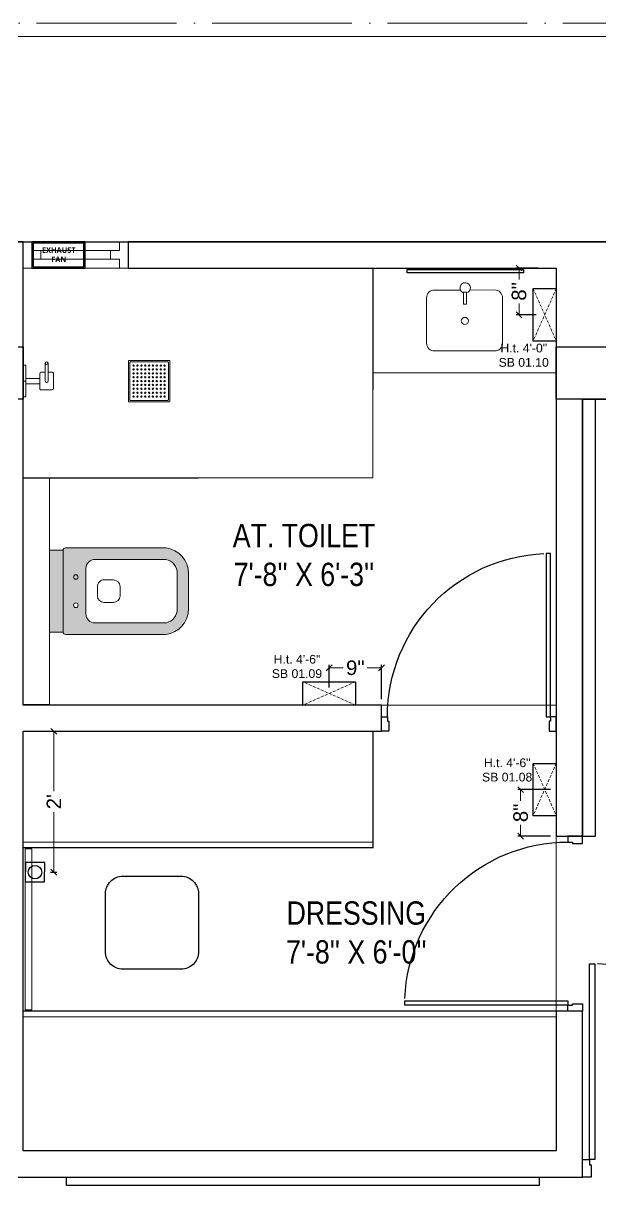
# Model space of a CAD drawing. Header units: millimetres. Extents: x 35877 to 3066687, y -650199 to -40525.
# Drawn here: x 151625.6 to 151724.7, y -178110.3 to -177910.8 of the extents above; entities that cross this region are included whole.
import ezdxf

# ---------------------------------------------------------------- set-up
doc = ezdxf.new("R2010")
doc.units = ezdxf.units.MM
doc.header["$MEASUREMENT"] = 0
doc.header["$PDMODE"] = 35
for name, pattern in [('ACAD_ISO04W100', [30, 24, -3, 0, -3]), ('DASHED', [0.75, 0.5, -0.25]), ('DASHED2', [0.375, 0.25, -0.125])]:
    doc.linetypes.add(name, pattern=pattern)
doc.layers.get('Defpoints').update_dxf_attribs({"color": 220})
doc.layers.add('AR DOOR', color=40, linetype='Continuous')
doc.layers.add('AR ELE-5', color=134, linetype='Continuous')
for name, color, linetype, lineweight in [('COLUMN', 1, 'Continuous', 30), ('dim05', 1, 'Continuous', 13), ('el', 7, 'Continuous', 20), ('ELEC-wires', 1, 'DASHED2', 13), ('Electrical', 84, 'Continuous', 30), ('ELEVATION ( SPIRAL STAIR )', 250, 'Continuous', 9), ('FIRST FLOOR', 7, 'Continuous', 9), ('FIRST FLOOR ( DW_RAIL )', 7, 'Continuous', 9), ('FIRST FLOOR ( TEXT )', 7, 'Continuous', 9), ('FIRST FLOOR_( PLine )_', 251, 'Continuous', 30), ('FURNITURE', 32, 'Continuous', 9), ('GROUND FLOOR', 7, 'Continuous', 9), ('wall', 7, 'Continuous', 30), ('XX~SLAB ( BEAM )~ ( DIM )', 7, 'Continuous', 9)]:
    doc.layers.add(name, color=color, linetype=linetype, lineweight=lineweight)
doc.layers.add('XX~SLAB ( PLINE )', color=251, linetype='Continuous', plot=False)
doc.styles.add('Arial', font='arial.ttf')
doc.styles.add('KATHA', font='swissc.ttf')
doc.styles.get("Standard").update_dxf_attribs({"font": 'arial.ttf', "height": 6})
doc.dimstyles.new('ISO-25', dxfattribs={"dimtxt": 2.5, "dimasz": 1, "dimexe": 0.5, "dimexo": 1, "dimtad": 0, "dimdec": 1, "dimlunit": 4, "dimtxsty": 'Standard', "dimblk": 'OBLIQUE', "dimcen": 2.5, "dimclrd": 1, "dimclre": 1, "dimclrt": 5, "dimadec": 0, "dimazin": 0, "dimtfac": 1, "dimtdec": 1, "dimtmove": 0, "dimatfit": 3, "dimfxl": 1, "dimlwd": -1, "dimarcsym": 0})

# ---------------------------------------------------------------- blocks, each defined once
blk = doc.blocks.new('A$C744D1EC1')
at = {"layer": 'FURNITURE'}
for p, q in [((-2.26, -0.39), (-2.26, 0)), ((-2.26, -0.39), (-2.26, 0)), ((0, -0.39), (0, 0)), ((0, -0.39), (0, 0)), ((2.26, -0.39), (2.26, 0)), ((2.26, -0.39), (2.26, 0)), ((-2.26, -0.39), (2.26, -0.39)), ((-2.26, -0.39), (2.26, -0.39)), ((-0.39, -0.39), (-0.39, -2.36)), ((0.39, -0.39), (0.39, -2.36)), ((-1.26, -2.56), (-1.26, -4.14)), ((-1.06, -2.36), (1.06, -2.36)), ((0, -3.15), (2.56, -3.15)), ((1.26, -2.56), (1.26, -3.15)), ((-1.06, -4.33), (1.06, -4.33)), ((0, -3.55), (2.56, -3.55)), ((1.26, -3.55), (1.26, -4.14))]:
    blk.add_line(p, q, dxfattribs=at)
for points in [[(-2.96, -15.14), (-2.96, -20.86, 0.414214), (-2.86, -20.96), (2.86, -20.96, 0.414214), (2.96, -20.86), (2.96, -15.14, 0.414214), (2.86, -15.04), (-2.86, -15.04, 0.414214)], [(-2.76, -15.34), (-2.76, -20.66, 0.414214), (-2.66, -20.76), (2.66, -20.76, 0.414214), (2.76, -20.66), (2.76, -15.34, 0.414214), (2.66, -15.24), (-2.66, -15.24, 0.414214)]]:
    blk.add_lwpolyline(points, format="xyb", close=True, dxfattribs=at)
for centre, radius in [((2.56, -3.35), 0.197), ((-2.21, -15.79), 0.0985), ((-2.21, -16.34), 0.0985), ((-1.66, -15.79), 0.0985), ((-1.66, -16.34), 0.0985), ((-1.1, -15.79), 0.0985), ((-1.1, -16.34), 0.0985), ((-0.55, -15.79), 0.0985), ((-0.55, -16.34), 0.0985), ((0, -15.79), 0.0985), ((0, -16.34), 0.0985), ((0.55, -15.79), 0.0985), ((0.55, -16.34), 0.0985), ((1.1, -15.79), 0.0985), ((1.1, -16.34), 0.0985), ((1.66, -15.79), 0.0985), ((1.66, -16.34), 0.0985), ((2.21, -15.79), 0.0985), ((2.21, -16.34), 0.0985), ((-2.21, -16.9), 0.0985), ((-2.21, -17.45), 0.0985), ((-2.21, -18), 0.0985), ((-1.66, -16.9), 0.0985), ((-1.66, -17.45), 0.0985), ((-1.66, -18), 0.0985), ((-1.1, -16.9), 0.0985), ((-1.1, -17.45), 0.0985), ((-1.1, -18), 0.0985), ((-0.55, -16.9), 0.0985), ((-0.55, -17.45), 0.0985), ((-0.55, -18), 0.0985), ((0, -16.9), 0.0985), ((0, -17.45), 0.0985), ((0, -18), 0.0985), ((0.55, -16.9), 0.0985), ((0.55, -17.45), 0.0985), ((0.55, -18), 0.0985), ((1.1, -16.9), 0.0985), ((1.1, -17.45), 0.0985), ((1.1, -18), 0.0985), ((1.66, -16.9), 0.0985), ((1.66, -17.45), 0.0985), ((1.66, -18), 0.0985), ((2.21, -16.9), 0.0985), ((2.21, -17.45), 0.0985), ((2.21, -18), 0.0985), ((-2.21, -18.55), 0.0985), ((-2.21, -19.1), 0.0985), ((-2.21, -19.66), 0.0985), ((-1.66, -18.55), 0.0985), ((-1.66, -19.1), 0.0985), ((-1.66, -19.66), 0.0985), ((-1.1, -18.55), 0.0985), ((-1.1, -19.1), 0.0985), ((-1.1, -19.66), 0.0985), ((-0.55, -18.55), 0.0985), ((-0.55, -19.1), 0.0985), ((-0.55, -19.66), 0.0985), ((0, -18.55), 0.0985), ((0, -19.1), 0.0985), ((0, -19.66), 0.0985), ((0.55, -18.55), 0.0985), ((0.55, -19.1), 0.0985), ((0.55, -19.66), 0.0985), ((1.1, -18.55), 0.0985), ((1.1, -19.1), 0.0985), ((1.1, -19.66), 0.0985), ((1.66, -18.55), 0.0985), ((1.66, -19.1), 0.0985), ((1.66, -19.66), 0.0985), ((2.21, -18.55), 0.0985), ((2.21, -19.1), 0.0985), ((2.21, -19.66), 0.0985), ((-2.21, -20.21), 0.0985), ((-1.66, -20.21), 0.0985), ((-1.1, -20.21), 0.0985), ((-0.55, -20.21), 0.0985), ((0, -20.21), 0.0985), ((0.55, -20.21), 0.0985), ((1.1, -20.21), 0.0985), ((1.66, -20.21), 0.0985), ((2.21, -20.21), 0.0985)]:
    blk.add_circle(centre, radius, dxfattribs=at)
for centre, start, end in [((-1.06, -2.56), 90, 180), ((0, -3.35), 90, 270), ((1.06, -2.56), 0, 90), ((-1.06, -4.14), 180, 270), ((1.06, -4.14), 270, 0)]:
    blk.add_arc(centre, 0.197, start, end, dxfattribs=at)
blk = doc.blocks.new('*U19')
for points in [[(-1160, 0), (-1120, 0), (-1120, 30), (-1110, 30), (-1110, 100), (-1160, 100)], [(40, 0), (0, 0), (0, 30), (-10, 30), (-10, 100), (40, 100)], [(0, 0), (0, -1120), (-30, -1120), (-30, 0)]]:
    blk.add_lwpolyline(points, close=True)
at = {"layer": 'AR ELE-5', "linetype": 'ByBlock', "ltscale": 15}
blk.add_arc((1.6, 0.7), 1121.6, 180.03474, 267.62699, dxfattribs=at)
blk = doc.blocks.new('*U29')
for points in [[(-40, 0), (0, 0), (0, 30), (10, 30), (10, 100), (-40, 100)], [(1160, 0), (1120, 0), (1120, 30), (1110, 30), (1110, 100), (1160, 100)], [(0, 0), (0, -1120), (30, -1120), (30, 0)]]:
    blk.add_lwpolyline(points, close=True)
at = {"layer": 'AR ELE-5', "linetype": 'ByBlock', "ltscale": 15}
blk.add_arc((-1.6, 0.7), 1121.6, 272.37301, 359.96526, dxfattribs=at)
blk = doc.blocks.new('A$C3EC62B37')
at = {"layer": 'FURNITURE', "lineweight": 30, "ltscale": 0.25, "true_color": 0xffffff}
h = blk.add_hatch(color=7, dxfattribs=at)
h.dxf.hatch_style = 1
h.paths.add_polyline_path([(-12.22, 0), (-12.22, 2.35), (-26.26, 2.35), (-26.26, 0)])
h.paths.add_polyline_path([(-26.26, 2.35), (-12.22, 2.35, 0.414214), (-11.83, 2.74), (-11.83, 19.96, 0.388639), (-16.24, 23.87), (-22.38, 23.87, 0.379499), (-26.65, 19.96), (-26.65, 2.74, 0.414214)])
h.paths.add_polyline_path([(-15.35, 6.26), (-23.13, 6.26, -0.414214), (-24.7, 7.83), (-24.7, 19.96, -0.349567), (-22.37, 21.91), (-16.24, 21.91, -0.364948), (-13.78, 19.96), (-13.78, 7.83, -0.414214)], flags=16)
h.paths.add_polyline_path([(-18.46, 8.22), (-20.02, 8.22, -0.414214), (-21.2, 9.39), (-21.2, 10.96, -0.414214), (-20.02, 12.13), (-18.46, 12.13, -0.414214), (-17.28, 10.96), (-17.28, 9.39, -0.414214)], flags=0)
h.paths.add_polyline_path([(-22.06, 4.53, -1), (-21.27, 4.53, -1)], flags=16)
at = {"layer": 'FURNITURE', "color": 0, "linetype": 'ByBlock', "lineweight": -2}
for p, q in [((-22.24, 23.87), (-16.24, 23.87)), ((-26.65, 2.74), (-26.65, 19.96)), ((-24.7, 7.83), (-24.7, 19.96)), ((-22.24, 21.91), (-16.24, 21.91)), ((-13.78, 7.83), (-13.78, 19.96)), ((-11.83, 2.74), (-11.83, 19.96)), ((-20.02, 12.13), (-18.46, 12.13)), ((-21.2, 9.39), (-21.2, 10.96)), ((-17.28, 9.39), (-17.28, 10.96)), ((-20.02, 8.22), (-18.46, 8.22)), ((-23.13, 6.26), (-15.35, 6.26)), ((-26.26, 2.35), (-12.22, 2.35)), ((-26.26, 2.35), (-26.26, 0)), ((-12.22, 2.35), (-12.22, 0)), ((-26.26, 0), (-12.22, 0)), ((-26.26, 0), (-12.22, 0))]:
    blk.add_line(p, q, dxfattribs=at)
for centre in [(-21.66, 4.53), (-16.81, 4.53)]:
    blk.add_circle(centre, 0.391, dxfattribs=at)
for centre, radius, start, end in [((-22.31, 19.5), 4.37, 89.0873, 174.0395), ((-16.17, 19.5), 4.37, 5.9605, 90.9127), ((-22.31, 19.48), 2.44, 88.437, 168.6348), ((-16.17, 19.48), 2.44, 11.3652, 91.563), ((-20.02, 10.96), 1.17, 90, 180), ((-18.46, 10.96), 1.17, 0, 90), ((-20.02, 9.39), 1.17, 180, 270), ((-18.46, 9.39), 1.17, 270, 0), ((-23.13, 7.83), 1.57, 180, 270), ((-15.35, 7.83), 1.57, 270, 0), ((-26.26, 2.74), 0.391, 180, 270), ((-12.22, 2.74), 0.391, 270, 0)]:
    blk.add_arc(centre, radius, start, end, dxfattribs=at)
blk = doc.blocks.new('6616')
at = {"color": 242, "linetype": 'DASHED', "true_color": 0xcd2027}
for p, q in [((386784.79, -36915.77), (386775.78, -36911.78)), ((386784.79, -36911.78), (386775.78, -36915.77))]:
    blk.add_line(p, q, dxfattribs=at)
at = {"layer": 'ELEC-wires', "color": 5, "linetype": 'ByBlock', "lineweight": 30, "ltscale": 4}
blk.add_lwpolyline([(386775.78, -36911.78), (386784.79, -36911.78), (386784.79, -36915.77), (386775.78, -36915.77)], close=True, dxfattribs=at)
blk = doc.blocks.new('_Oblique')
at = {"layer": 'wall', "color": 0, "lineweight": -2}
blk.add_line((-0.5, -0.5), (0.5, 0.5), dxfattribs=at)
blk = doc.blocks.new('*D509')
at = {"layer": 'Defpoints', "color": 0, "lineweight": 0, "transparency": 16777216}
for p in [(151711, -178042.35), (151717.12, -178042.35), (151717.12, -178050.35)]:
    blk.add_point(p, dxfattribs=at)
at = {"layer": 'dim05', "color": 1, "linetype": 'Continuous', "lineweight": -2, "transparency": 16777216}
for p, q in [((151716.12, -178042.35), (151710.5, -178042.35)), ((151716.12, -178050.35), (151710.5, -178050.35))]:
    blk.add_line(p, q, dxfattribs=at)
at = {"layer": 'dim05', "color": 1, "linetype": 'Continuous', "transparency": 16777216}
for p, q in [((151711, -178042.35), (151711, -178044.29)), ((151711, -178050.35), (151711, -178048.41))]:
    blk.add_line(p, q, dxfattribs=at)
at = {"layer": 'dim05', "color": 1, "transparency": 16777216}
for p, rotation in [((151711, -178042.35), 90), ((151711, -178050.35), 270)]:
    blk.add_blockref('_Oblique', p, dxfattribs=dict(at, rotation=rotation))
at = {"layer": 'dim05', "color": 5, "lineweight": 25, "transparency": 16777216, "insert": (151711, -178046.35), "char_height": 2.5, "attachment_point": 5, "rotation": 90, "style": 'Arial'}
blk.add_mtext('8"', dxfattribs=at)
blk = doc.blocks.new('A$C1B9B2090')
at = {"layer": 'Electrical', "ltscale": 10}
blk.add_line((0, 4.97), (10.08, 4.97), dxfattribs=at)
at = {"layer": 'Electrical', "ltscale": 2}
for points in [[(0, 0), (10.08, 0), (10.08, 4.97), (0, 4.97)], [(0.25, 0.25), (9.83, 0.25), (9.83, 4.72), (0.25, 4.72)]]:
    blk.add_lwpolyline(points, close=True, dxfattribs=at)
at = {"layer": 'Electrical', "ltscale": 2, "insert": (1.5, 3.92), "char_height": 1.05, "width": 7.1646, "attachment_point": 1}
blk.add_mtext('\\pxqc;{\\fMalgun Gothic|b1|i0|c0|p34;\\W5.565;\\C0;\\W1;EXHAUST \\P\\W7.7995;\\W1;FAN}', dxfattribs=at)
blk = doc.blocks.new('*D542')
at = {"layer": 'Defpoints', "color": 0, "lineweight": 0, "transparency": 16777216}
for p in [(151687.12, -178021.46), (151678.12, -178025.86), (151687.12, -178027.85)]:
    blk.add_point(p, dxfattribs=at)
at = {"layer": 'dim05', "color": 1, "linetype": 'Continuous', "lineweight": -2, "transparency": 16777216}
for p, q in [((151678.12, -178024.86), (151678.12, -178020.96)), ((151687.12, -178026.85), (151687.12, -178020.96))]:
    blk.add_line(p, q, dxfattribs=at)
at = {"layer": 'dim05', "color": 1, "linetype": 'Continuous', "transparency": 16777216}
for p, q in [((151678.12, -178021.46), (151680.56, -178021.46)), ((151687.12, -178021.46), (151684.68, -178021.46))]:
    blk.add_line(p, q, dxfattribs=at)
at = {"layer": 'dim05', "color": 1, "transparency": 16777216, "rotation": 180}
blk.add_blockref('_Oblique', (151678.12, -178021.46), dxfattribs=at)
at = {"layer": 'dim05', "color": 1, "transparency": 16777216}
blk.add_blockref('_Oblique', (151687.12, -178021.46), dxfattribs=at)
at = {"layer": 'dim05', "color": 5, "lineweight": 25, "transparency": 16777216, "insert": (151682.62, -178021.46), "char_height": 2.5, "attachment_point": 5, "style": 'Arial'}
blk.add_mtext('9"', dxfattribs=at)
blk = doc.blocks.new('*D543')
at = {"layer": 'Defpoints', "color": 0, "lineweight": 0, "transparency": 16777216}
for p in [(151710.72, -177952.85), (151714.99, -177952.85), (151714.67, -177960.89)]:
    blk.add_point(p, dxfattribs=at)
at = {"layer": 'dim05', "color": 1, "linetype": 'Continuous', "lineweight": -2, "transparency": 16777216}
for p, q in [((151713.99, -177952.85), (151710.22, -177952.85)), ((151713.67, -177960.89), (151710.22, -177960.89))]:
    blk.add_line(p, q, dxfattribs=at)
at = {"layer": 'dim05', "color": 1, "linetype": 'Continuous', "transparency": 16777216}
for p, q in [((151710.72, -177952.85), (151710.72, -177954.8)), ((151710.72, -177960.89), (151710.72, -177958.93))]:
    blk.add_line(p, q, dxfattribs=at)
at = {"layer": 'dim05', "color": 1, "transparency": 16777216}
for p, rotation in [((151710.72, -177952.85), 90), ((151710.72, -177960.89), 270)]:
    blk.add_blockref('_Oblique', p, dxfattribs=dict(at, rotation=rotation))
at = {"layer": 'dim05', "color": 5, "lineweight": 25, "transparency": 16777216, "insert": (151710.72, -177956.87), "char_height": 2.5, "attachment_point": 5, "rotation": 90, "style": 'Arial'}
blk.add_mtext('8"', dxfattribs=at)
blk = doc.blocks.new('*D562')
at = {"layer": 'Defpoints', "color": 0, "lineweight": 0, "transparency": 16777216}
for p in [(151629.29, -178032.35), (151630.88, -178032.35), (151629.29, -178056.52)]:
    blk.add_point(p, dxfattribs=at)
at = {"layer": 'dim05', "color": 1, "linetype": 'Continuous', "lineweight": -2, "transparency": 16777216}
for p, q in [((151630.29, -178032.35), (151631.38, -178032.35)), ((151630.29, -178056.52), (151631.38, -178056.52))]:
    blk.add_line(p, q, dxfattribs=at)
at = {"layer": 'dim05', "color": 1, "linetype": 'Continuous', "transparency": 16777216}
for p, q in [((151630.88, -178032.35), (151630.88, -178042.64)), ((151630.88, -178056.52), (151630.88, -178046.23))]:
    blk.add_line(p, q, dxfattribs=at)
at = {"layer": 'dim05', "color": 1, "transparency": 16777216}
for p, rotation in [((151630.88, -178032.35), 90), ((151630.88, -178056.52), 270)]:
    blk.add_blockref('_Oblique', p, dxfattribs=dict(at, rotation=rotation))
at = {"layer": 'dim05', "color": 5, "lineweight": 25, "transparency": 16777216, "insert": (151630.88, -178044.43), "char_height": 2.5, "attachment_point": 5, "rotation": 90, "style": 'Arial'}
blk.add_mtext("2'", dxfattribs=at)

msp = doc.modelspace()

# ---------------------------------------------------------------- linework, layer by layer
at = {"layer": 'COLUMN', "transparency": 33554687}
for points in [[(151616.623, -177966.349), (151625.623, -177966.349), (151625.623, -177975.349), (151616.623, -177975.349)], [(151717.123, -177966.349), (151726.123, -177966.349), (151726.123, -177975.349), (151717.123, -177975.349)]]:
    msp.add_lwpolyline(points, close=True, dxfattribs=at)
at = {"layer": 'ELEVATION ( SPIRAL STAIR )', "color": 5, "transparency": 33554687}
msp.add_lwpolyline([(151625.974, -178052.54), (151627.124, -178052.54), (151627.124, -178080.158), (151625.974, -178080.158)], close=True, dxfattribs=at)
at = {"layer": 'FIRST FLOOR', "transparency": 33554687}
for p, q in [((151462.123, -177948.349), (151862.623, -177948.349)), ((151625.623, -178027.849), (151625.623, -177948.349)), ((151643.623, -177952.849), (151643.623, -177948.349)), ((151625.623, -177952.849), (151717.123, -177952.849)), ((151717.123, -178104.349), (151717.123, -177952.849)), ((151721.623, -178050.349), (151721.623, -177975.349)), ((151625.623, -178027.849), (151717.123, -178027.849)), ((151687.123, -178032.349), (151687.123, -178027.849)), ((151625.623, -178032.349), (151687.123, -178032.349)), ((151625.623, -178032.349), (151625.623, -178104.349)), ((151717.123, -178050.349), (151721.623, -178050.349)), ((151717.123, -178080.349), (151721.623, -178080.349)), ((151721.623, -178108.849), (151721.623, -178080.349)), ((151625.623, -178104.349), (151717.123, -178104.349)), ((151621.123, -178108.849), (151721.623, -178108.849))]:
    msp.add_line(p, q, dxfattribs=at)
at = {"layer": 'FIRST FLOOR ( DW_RAIL )', "transparency": 33554687}
msp.add_lwpolyline([(151643.623, -177948.349), (151642.123, -177948.349), (151642.123, -177949.849), (151640.623, -177949.849), (151640.623, -177951.349), (151628.623, -177951.349), (151628.623, -177949.849), (151627.123, -177949.849), (151627.123, -177948.349), (151625.623, -177948.349), (151625.623, -177952.849), (151627.123, -177952.849), (151627.123, -177951.349), (151628.623, -177951.349), (151628.623, -177949.849), (151640.623, -177949.849), (151640.623, -177951.349), (151642.123, -177951.349), (151642.123, -177952.849), (151643.623, -177952.849), (151643.623, -177948.349), (151625.623, -177948.349), (151625.623, -177952.849), (151643.623, -177952.849)], close=True, dxfattribs=at)
at = {"layer": 'FIRST FLOOR_( PLine )_', "transparency": 33554687}
for p, q in [((151625.623, -177948.349), (151462.123, -177948.349)), ((151625.623, -178027.849), (151625.623, -177948.349)), ((151687.123, -178027.849), (151625.623, -178027.849)), ((151687.123, -178032.349), (151687.123, -178027.849)), ((151625.623, -178104.349), (151625.623, -178032.349)), ((151625.623, -178032.349), (151687.123, -178032.349)), ((151721.623, -178080.349), (151717.123, -178080.349)), ((151717.123, -178080.349), (151717.123, -178104.349)), ((151721.623, -178108.849), (151721.623, -178080.349)), ((151717.123, -178104.349), (151625.623, -178104.349)), ((151621.123, -178108.849), (151721.623, -178108.849))]:
    msp.add_line(p, q, dxfattribs=at)
msp.add_lwpolyline([(151726.123, -177952.849), (151757.623, -177952.849), (151757.623, -177948.349), (151643.623, -177948.349), (151643.623, -177952.849), (151717.123, -177952.849), (151717.123, -178050.349), (151721.623, -178050.349), (151721.623, -177975.349), (151726.123, -177975.349)], close=True, dxfattribs=at)
at = {"layer": 'FURNITURE', "transparency": 33554687}
for p, q in [((151685.623, -177988.849), (151685.623, -177952.849)), ((151717.123, -177952.849), (151685.623, -177952.849)), ((151685.623, -177952.849), (151685.623, -177969.656)), ((151717.123, -177970.854), (151717.123, -177952.849)), ((151685.623, -177970.854), (151717.123, -177970.854)), ((151685.623, -177988.849), (151625.623, -177988.849)), ((151685.624, -178051.349), (151625.623, -178051.349)), ((151717.123, -178081.349), (151625.623, -178081.349))]:
    msp.add_line(p, q, dxfattribs=at)
at = {"layer": 'FURNITURE', "color": 5, "lineweight": 30, "ltscale": 10000, "transparency": 33554687}
for p, q in [((151685.623, -177952.849), (151685.623, -177973.759)), ((151625.623, -177988.849), (151655.731, -177988.849))]:
    msp.add_line(p, q, dxfattribs=at)
at = {"layer": 'FURNITURE', "lineweight": 30, "transparency": 33554687}
for p, q in [((151685.624, -178032.4), (151685.624, -178052.4)), ((151685.624, -178052.349), (151625.623, -178052.349)), ((151717.123, -178080.349), (151625.623, -178080.349))]:
    msp.add_line(p, q, dxfattribs=at)
at = {"layer": 'FURNITURE', "color": 5, "lineweight": 30, "ltscale": 10000, "transparency": 33554687}
msp.add_lwpolyline([(151691.537, -177953.104), (151711.505, -177953.104), (151711.505, -177953.663), (151691.537, -177953.663)], close=True, dxfattribs=at)
at = {"layer": 'FURNITURE', "transparency": 33554687}
msp.add_lwpolyline([(151702.291, -177956.623), (151706.563, -177956.622, -0.4142136), (151707.895, -177957.955), (151707.896, -177965.754, -0.4142136), (151706.563, -177967.086), (151696.182, -177967.087, -0.4142136), (151694.85, -177965.755), (151694.85, -177957.955, -0.4142136), (151696.182, -177956.623), (151700.656, -177956.623)], format="xyb", dxfattribs=at)
msp.add_lwpolyline([(151702.291, -177956.623), (151706.563, -177956.622, -0.4142136), (151707.895, -177957.955), (151707.896, -177965.754, -0.4142136), (151706.563, -177967.086), (151696.182, -177967.087, -0.4142136), (151694.85, -177965.755), (151694.85, -177957.955, -0.4142136), (151696.182, -177956.623), (151700.656, -177956.623)], format="xyb", dxfattribs=at)
for points in [[(151701.161, -177956.975), (151701.161, -177959.078), (151701.697, -177959.078), (151701.697, -177956.975)], [(151701.161, -177956.975), (151701.161, -177959.078), (151701.697, -177959.078), (151701.697, -177956.975)], [(151630.123, -178027.755), (151625.623, -178027.755), (151625.623, -177988.849), (151630.123, -177988.849)]]:
    msp.add_lwpolyline(points, close=True, dxfattribs=at)
at = {"layer": 'FURNITURE', "lineweight": 30, "transparency": 33554687}
for points in [[(151723.873, -177975.349), (151721.623, -177975.349), (151721.623, -178050.349), (151723.873, -178050.349)], [(151633.072, -178108.872), (151714.174, -178108.849), (151714.174, -178110.292), (151633.072, -178110.316)]]:
    msp.add_lwpolyline(points, close=True, dxfattribs=at)
msp.add_lwpolyline([(151642.747, -178057.22), (151652.715, -178057.22, -0.4142136), (151655.715, -178060.22), (151655.715, -178070.176, -0.4142136), (151652.715, -178073.176), (151642.747, -178073.176, -0.4142136), (151639.747, -178070.176), (151639.747, -178060.22, -0.4142136)], format="xyb", close=True, dxfattribs=at)
at = {"layer": 'FURNITURE', "transparency": 33554687}
msp.add_circle((151701.429, -177961.931), 0.613, dxfattribs=at)
msp.add_circle((151701.429, -177961.931), 0.613, dxfattribs=at)
msp.add_arc((151701.474, -177956.26), 0.895, 284.4676, 249.53074, dxfattribs=at)
msp.add_arc((151701.474, -177956.26), 0.895, 284.4676, 249.53074, dxfattribs=at)
at = {"layer": 'GROUND FLOOR', "transparency": 33554687}
msp.add_line((151366.873, -177913.099), (151862.623, -177913.099), dxfattribs=at)
at = {"layer": 'GROUND FLOOR', "color": 1, "linetype": 'ACAD_ISO04W100', "transparency": 33554687}
msp.add_lwpolyline([(151862.623, -177910.849), (151364.623, -177910.849), (151364.623, -178373.349), (151862.623, -178373.349)], dxfattribs=at)
at = {"layer": 'XX~SLAB ( BEAM )~ ( DIM )', "color": 6, "lineweight": 30, "transparency": 33554687}
msp.add_lwpolyline([(151625.964, -178058.172), (151629.283, -178058.172), (151629.3, -178054.862), (151625.982, -178054.862)], close=True, dxfattribs=at)
msp.add_circle((151627.637, -178056.517), 1.155, dxfattribs=at)
at = {"layer": 'XX~SLAB ( PLINE )', "transparency": 33554687}
msp.add_lwpolyline([(151457.623, -177948.349), (151862.623, -177948.349), (151862.623, -178258.849), (151853.623, -178258.849), (151833.818, -178258.849), (151793.481, -178258.849), (151768.123, -178258.849), (151625.623, -178258.849), (151625.623, -178294.849), (151457.623, -178294.849)], close=True, dxfattribs=at)

# ---------------------------------------------------------------- block references
at = {"transparency": 33554687, "xscale": 0.9052782660299882, "yscale": 0.9052782660299882, "zscale": 0.9052782660299882}
msp.add_blockref('A$C1B9B2090', (151627.123, -177952.848), dxfattribs=at)
at = {"layer": 'AR DOOR', "linetype": 'ByBlock', "lineweight": -2, "transparency": 33554687, "extrusion": (0, 0, -1)}
for name, p, xscale, yscale, zscale, rotation in [('*U19', (-151716.123, -178029.849), 0.02500000000004618, 0.02500000000004618, -0.02500000000004618, 180), ('*U29', (-151719.123, -178079.349), 0.02500000000004618, 0.02500000000004618, -0.02500000000004618, 90), ('*U19', (-151722.823, -178105.849), -0.02999999999996949, 0.02999999999996949, -0.02999999999996949, 180)]:
    msp.add_blockref(name, p, dxfattribs=dict(at, xscale=xscale, yscale=yscale, zscale=zscale, rotation=rotation))
at = {"layer": 'el', "color": 1, "transparency": 33554687, "rotation": 90}
for p in [(114801.352, -564741.173), (114801.352, -564822.636)]:
    msp.add_blockref('6616', p, dxfattribs=at)
at = {"layer": 'el', "color": 1, "transparency": 33554687}
msp.add_blockref('6616', (-235102.164, -141112.078), dxfattribs=at)
at = {"layer": 'FURNITURE', "linetype": 'Continuous', "transparency": 33554687, "xscale": 1.200000000076199, "yscale": 1.200000000076199, "zscale": 1.200000000076199, "rotation": 90.00018639057082}
msp.add_blockref('A$C744D1EC1', (151625.623, -177972.254), dxfattribs=at)
at = {"layer": 'FURNITURE', "transparency": 33554687, "xscale": -1, "rotation": 270}
msp.add_blockref('A$C3EC62B37', (151630.123, -177989.063), dxfattribs=at)

# ---------------------------------------------------------------- texts
at = {"layer": 'Electrical', "color": 240, "true_color": 0xed1f24, "transparency": 33554687}
for s, p in [('H.t. 4\'-0"', (151707.523, -177967.333)), ('H.t. 4\'-6"', (151668.606, -178020.737)), ('H.t. 4\'-6"', (151704.683, -178038.498))]:
    msp.add_text(s, height=1.5, dxfattribs=at).set_placement(p)
at = {"layer": 'Electrical', "color": 5, "transparency": 33554687}
for s, p in [('SB 01.10', (151707.21, -177969.796)), ('SB 01.09', (151668.294, -178023.2)), ('SB 01.08', (151704.371, -178040.961))]:
    msp.add_text(s, height=1.5, dxfattribs=at).set_placement(p)
at = {"layer": 'FIRST FLOOR ( TEXT )', "transparency": 33554687, "char_height": 4, "attachment_point": 5, "style": 'KATHA'}
for s, insert in [("AT. TOILET\\P7'-8'' X 6'-3''", (151673.807, -178002.115)), ("DRESSING\\P7'-8'' X 6'-0''", (151682.792, -178066.898))]:
    msp.add_mtext(s, dxfattribs=dict(at, insert=insert))

# ---------------------------------------------------------------- dimensions: what is measured, and where the dimension line sits
at = {"layer": 'dim05', "color": 27, "lineweight": 25, "true_color": 0x7d5120, "transparency": 33554687}
for base, p1, p2, picture, middle in [((151710.725, -177952.849), (151714.668, -177960.886), (151714.987, -177952.849), '*D543', (151710.725, -177956.867)), ((151630.878, -178032.349), (151629.292, -178056.517), (151629.292, -178032.349), '*D562', (151630.878, -178044.433)), ((151710.996, -178042.349), (151717.123, -178050.349), (151717.123, -178042.349), '*D509', (151710.996, -178046.349))]:
    dim = msp.add_linear_dim(base=base, p1=p1, p2=p2, angle=90, dimstyle='ISO-25', override={"dimtxsty": 'Arial'}, dxfattribs=at)
    dim.commit()
    dim.dimension.update_dxf_attribs({"geometry": picture, "text_midpoint": middle})
dim = msp.add_linear_dim(base=(151687.123, -178021.464), p1=(151678.123, -178025.855), p2=(151687.123, -178027.849), dimstyle='ISO-25', override={"dimtxsty": 'Arial'}, dxfattribs=at)
dim.commit()
dim.dimension.update_dxf_attribs({"geometry": '*D542', "text_midpoint": (151682.623, -178021.464)})

doc.saveas('drawing.dxf')
